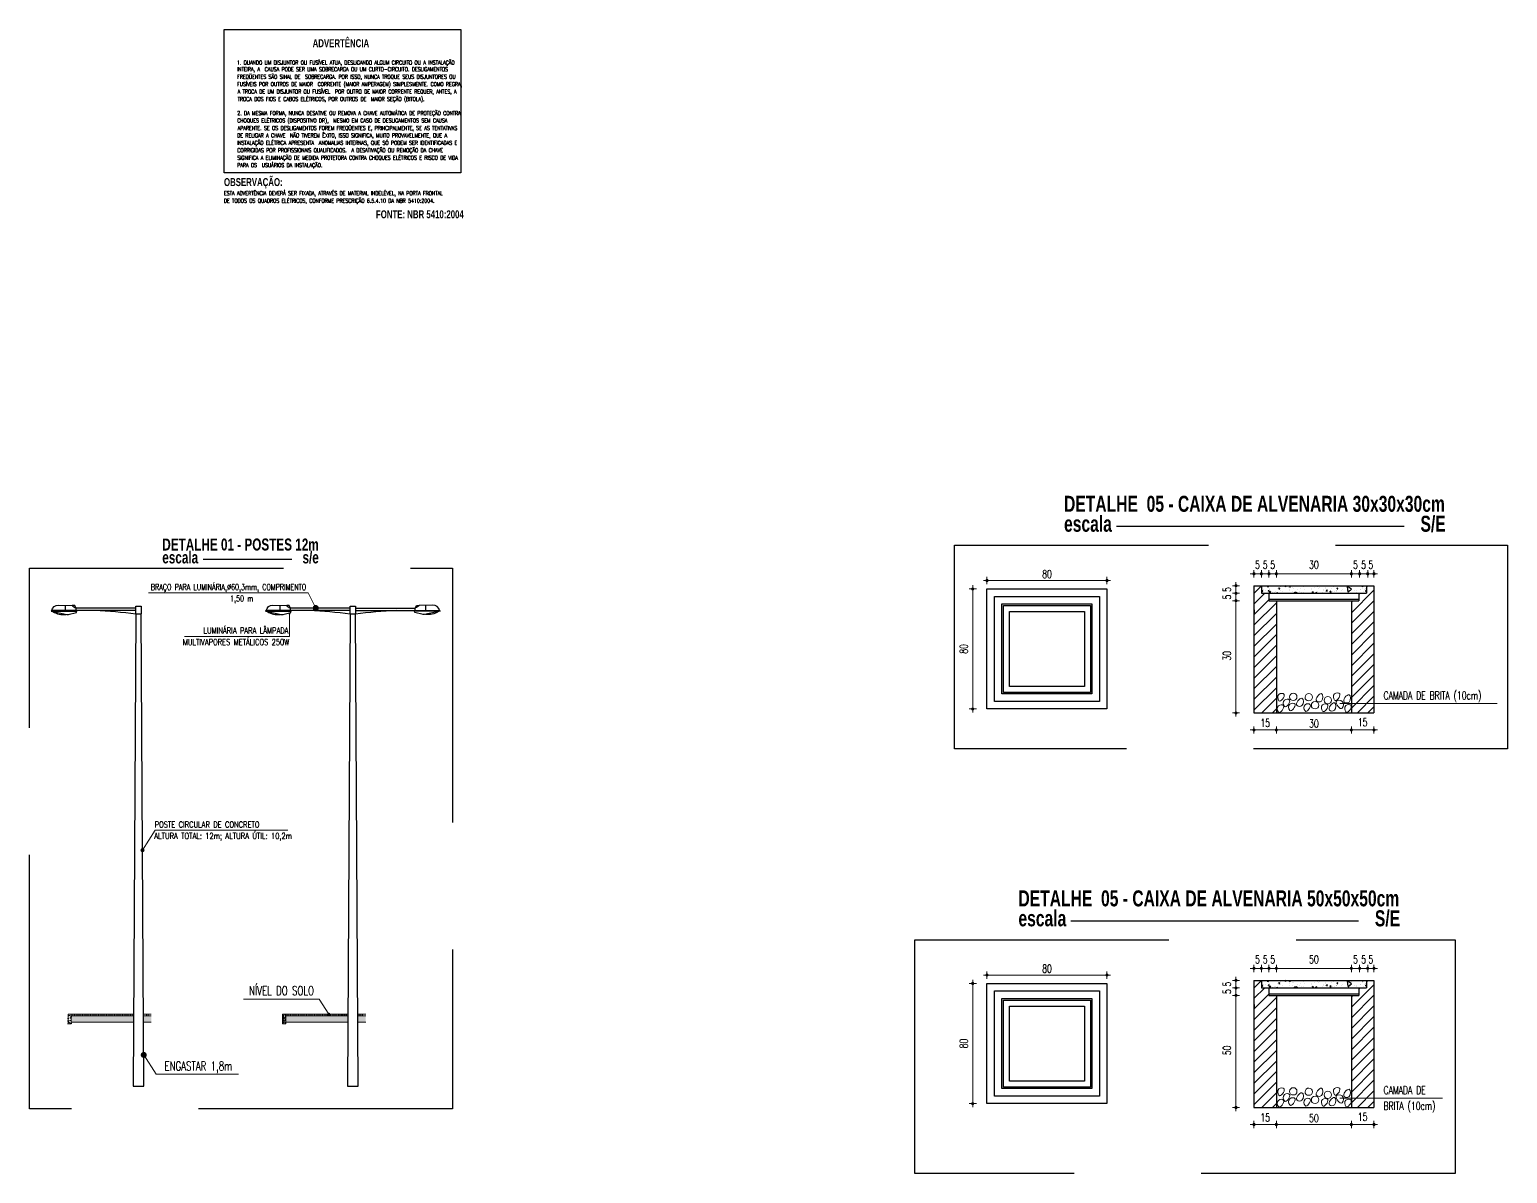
# Model space of a CAD drawing. Header units: millimetres. Extents: x 214 to 1190, y -192 to 1092.
# Drawn here: x 812.22 to 849.17, y 946.77 to 975.35 of the extents above; entities that cross this region are included whole.
import ezdxf
from ezdxf.enums import TextEntityAlignment as Align

# ---------------------------------------------------------------- set-up
doc = ezdxf.new("R2010")
doc.units = ezdxf.units.MM
doc.linetypes.add('OCULTA2', pattern=[4.7625, 3.175, -1.5875])
for name, color, linetype, lineweight in [('I-ARQ', 8, 'Continuous', 0), ('I-CAIXAS', 3, 'Continuous', 30), ('I-LIN_CHAMADA', 9, 'Continuous', 9), ('I-LUMINÁRIA_EXT', 4, 'Continuous', 25), ('I-POSTES', 4, 'Continuous', 25), ('I-TEXTOS', 2, 'Continuous', 25)]:
    doc.layers.add(name, color=color, linetype=linetype, lineweight=lineweight)
doc.styles.add('50', font='ROMANS.SHX', dxfattribs={"width": 0.7, "height": 0.1})
doc.styles.add('ROMANS', font='ROMANS.SHX', dxfattribs={"height": 0.25})
doc.styles.add('SANSSERIFBOLD', font='sasb____.pfb')
pattern_1 = [(82.5, (-244.28382, 1151.831026), (-0.0285905079, 0.0267802791), [0, -0.0308864, 0, -0.034544, 0, -0.03302]), (52.5, (-244.28382, 1151.831026), (-0.0151208742, 0.065978628), [0, -0.0166624, 0, -0.0278384, 0, -0.010668]), (12.5, (-244.301493, 1151.813352), (0.0446639861, 0.044826585), [0, -0.01016, 0, -0.036576, 0, -0.047752]), (2.5, (-244.301493, 1151.81335), (0.0305824887, 0.0558040625), [0, -0.00508, 0, -0.0239776, 0, -0.027432])]
pattern_2 = [(82.5, (1649.355626, -350.756413), (-0.0285905079, 0.0267802791), [0, -0.0308864, 0, -0.034544, 0, -0.03302]), (52.5, (1649.355626, -350.756413), (-0.0151208742, 0.0659786281), [0, -0.0166624, 0, -0.0278384, 0, -0.010668]), (12.5, (1649.337953, -350.774086), (0.0446639861, 0.04482658495), [0, -0.01016, 0, -0.036576, 0, -0.047752]), (2.5, (1649.337953, -350.774086), (0.0305824887, 0.0558040625), [0, -0.00508, 0, -0.0239776, 0, -0.027432])]

# ---------------------------------------------------------------- blocks, each defined once
blk = doc.blocks.new('DOT')
for p, q in [((1.5, 0), (-1.5, 0)), ((0, -1.5), (0, 1.5))]:
    blk.add_line(p, q)
blk.add_circle((0, 0), 0.5)
blk = doc.blocks.new('*X91')
at = {"color": 0}
for p, q in [((52.1331, 182.3296), (52.1298, 182.367)), ((52.1562, 182.3489), (52.13, 182.367)), ((51.5654, 182.3344), (51.5552, 182.3414)), ((51.5552, 182.3259), (51.5653, 182.3344)), ((51.8374, 182.3285), (51.8374, 182.3285)), ((51.9825, 182.3531), (51.9825, 182.3531)), ((52.0102, 182.3331), (52.0102, 182.3331)), ((52.1331, 182.3296), (52.1561, 182.3489)), ((52.2506, 182.3533), (52.2506, 182.3533))]:
    blk.add_line(p, q, dxfattribs=at)
blk = doc.blocks.new('*X92')
at = {"color": 0}
for p, q in [((51.5975, 182.3614), (51.5968, 182.3689)), ((51.6022, 182.3652), (51.597, 182.3688)), ((51.5975, 182.3614), (51.6021, 182.3653)), ((51.616, 182.3659), (51.616, 182.3659)), ((51.6485, 182.3673), (51.6485, 182.3673)), ((51.6612, 182.3671), (51.6612, 182.3671)), ((51.7002, 182.3695), (51.7002, 182.3695)), ((51.7156, 182.3643), (51.715, 182.371)), ((51.7156, 182.3643), (51.7202, 182.3682)), ((51.7204, 182.3681), (51.7161, 182.371)), ((51.7425, 182.3636), (51.7456, 182.3705)), ((51.7425, 182.3636), (51.7484, 182.3648)), ((51.7486, 182.3647), (51.7457, 182.3704)), ((51.8338, 182.3672), (51.8335, 182.371)), ((51.8338, 182.3672), (51.8383, 182.371)), ((51.8385, 182.371), (51.8385, 182.371)), ((51.8568, 182.3675), (51.8568, 182.3675)), ((51.8686, 182.3687), (51.8686, 182.3687)), ((51.9519, 182.3701), (51.9519, 182.371)), ((51.9519, 182.3701), (51.953, 182.371)), ((52.069, 182.3665), (52.069, 182.3665)), ((52.0759, 182.3703), (52.0759, 182.3703)), ((52.0813, 182.3671), (52.0813, 182.3671)), ((52.13, 182.3638), (52.133, 182.3707)), ((52.13, 182.3638), (52.1359, 182.365)), ((52.136, 182.3649), (52.1332, 182.3707)), ((52.2289, 182.3648), (52.2288, 182.371)), ((52.2289, 182.3648), (52.2362, 182.3701)), ((52.2363, 182.37), (52.2351, 182.371)), ((51.5689, 182.3438), (51.5689, 182.3438)), ((51.5822, 182.3408), (51.5822, 182.3408)), ((51.6012, 182.3362), (51.6042, 182.343)), ((51.6012, 182.3362), (51.6071, 182.3373)), ((51.6014, 182.3277), (51.6014, 182.3277)), ((51.6072, 182.3373), (51.6044, 182.343)), ((51.6066, 182.3462), (51.6066, 182.3462)), ((51.6073, 182.3513), (51.6073, 182.3513)), ((51.6104, 182.3233), (51.6101, 182.3346)), ((51.6178, 182.3286), (51.6103, 182.3346)), ((51.6104, 182.3233), (51.6176, 182.3287)), ((51.63, 182.3269), (51.63, 182.3269)), ((51.6434, 182.327), (51.6434, 182.327)), ((51.6495, 182.3317), (51.6495, 182.3317)), ((51.6602, 182.321), (51.6598, 182.3255)), ((51.6652, 182.3218), (51.66, 182.3255)), ((51.6641, 182.321), (51.6651, 182.3219)), ((51.6649, 182.3517), (51.6649, 182.3517)), ((51.6661, 182.3212), (51.6661, 182.3212)), ((51.6719, 182.3499), (51.6749, 182.3567)), ((51.6719, 182.3499), (51.6777, 182.351)), ((51.6779, 182.351), (51.675, 182.3567)), ((51.6827, 182.3631), (51.6827, 182.3631)), ((51.6839, 182.3427), (51.6839, 182.3427)), ((51.6974, 182.3356), (51.6974, 182.3356)), ((51.738, 182.3604), (51.738, 182.3604)), ((51.7395, 182.3244), (51.7395, 182.3244)), ((51.7444, 182.3494), (51.7444, 182.3494)), ((51.7455, 182.3396), (51.7455, 182.3396)), ((51.7607, 182.336), (51.7607, 182.336)), ((51.7608, 182.3596), (51.7608, 182.3596)), ((51.7688, 182.3548), (51.7688, 182.3548)), ((51.772, 182.3259), (51.772, 182.3259)), ((51.7786, 182.321), (51.778, 182.3284)), ((51.7834, 182.3247), (51.7781, 182.3284)), ((51.7788, 182.321), (51.7832, 182.3248)), ((51.7874, 182.321), (51.7873, 182.3271)), ((51.7949, 182.3212), (51.7874, 182.3271)), ((51.7934, 182.3434), (51.7934, 182.3434)), ((51.7945, 182.321), (51.7948, 182.3212)), ((51.8057, 182.3355), (51.8057, 182.3355)), ((51.8147, 182.3529), (51.8147, 182.3529)), ((51.8237, 182.3281), (51.8237, 182.3281)), ((51.8374, 182.3285), (51.8374, 182.3285)), ((51.8415, 182.3475), (51.8415, 182.3475)), ((51.8674, 182.3218), (51.8674, 182.3218)), ((51.8894, 182.3513), (51.8894, 182.3513)), ((51.8912, 182.3443), (51.8912, 182.3443)), ((51.8918, 182.3272), (51.8918, 182.3272)), ((51.8968, 182.3238), (51.8961, 182.3313)), ((51.9015, 182.3277), (51.8963, 182.3313)), ((51.8968, 182.3238), (51.9014, 182.3277)), ((51.8972, 182.3313), (51.8972, 182.3313)), ((51.9067, 182.3579), (51.9067, 182.3579)), ((51.918, 182.3226), (51.921, 182.3295)), ((51.918, 182.3226), (51.9238, 182.3238)), ((51.924, 182.3237), (51.9211, 182.3294)), ((51.9296, 182.3327), (51.9296, 182.3327)), ((51.9311, 182.3633), (51.9311, 182.3633)), ((51.9374, 182.3554), (51.9374, 182.3554)), ((51.9453, 182.3619), (51.9453, 182.3619)), ((51.9621, 182.3289), (51.9621, 182.3289)), ((51.9679, 182.3441), (51.9679, 182.3441)), ((51.968, 182.3375), (51.968, 182.3375)), ((51.9814, 182.335), (51.9814, 182.335)), ((51.9853, 182.3592), (51.9853, 182.3592)), ((51.9886, 182.3364), (51.9917, 182.3432)), ((51.9886, 182.3364), (51.9945, 182.3375)), ((51.9947, 182.3375), (51.9918, 182.3432)), ((52.0149, 182.3267), (52.0143, 182.3342)), ((52.0197, 182.3306), (52.0144, 182.3342)), ((52.0149, 182.3267), (52.0195, 182.3306)), ((52.022, 182.3544), (52.022, 182.3544)), ((52.0296, 182.3303), (52.0296, 182.3303)), ((52.0334, 182.3633), (52.0334, 182.3633)), ((52.0447, 182.33), (52.0447, 182.33)), ((52.054, 182.3357), (52.054, 182.3357)), ((52.0548, 182.3382), (52.0548, 182.3382)), ((52.0581, 182.3368), (52.0581, 182.3368)), ((52.0593, 182.3501), (52.0624, 182.357)), ((52.0593, 182.3501), (52.0652, 182.3512)), ((52.0653, 182.3512), (52.0625, 182.3569)), ((52.0873, 182.3396), (52.0873, 182.3396)), ((52.0986, 182.3459), (52.0986, 182.3459)), ((52.1213, 182.3215), (52.1213, 182.3215)), ((52.1302, 182.3526), (52.1302, 182.3526)), ((52.1331, 182.3296), (52.1324, 182.3371)), ((52.1378, 182.3335), (52.1326, 182.3371)), ((52.1331, 182.3296), (52.1377, 182.3335)), ((52.1387, 182.3247), (52.1387, 182.3247)), ((52.139, 182.3419), (52.139, 182.3419)), ((52.1527, 182.3635), (52.1527, 182.3635)), ((52.154, 182.3447), (52.154, 182.3447)), ((52.1754, 182.3391), (52.1754, 182.3391)), ((52.1866, 182.3285), (52.1866, 182.3285)), ((52.1919, 182.3388), (52.1919, 182.3388)), ((52.2125, 182.3451), (52.2125, 182.3451)), ((52.2163, 182.3443), (52.2163, 182.3443)), ((52.2294, 182.356), (52.2294, 182.356)), ((52.2347, 182.3326), (52.2347, 182.3326)), ((52.2449, 182.3465), (52.2449, 182.3465)), ((52.25, 182.3526), (52.25, 182.3526)), ((52.2513, 182.3326), (52.2506, 182.34)), ((52.2552, 182.3369), (52.2507, 182.34)), ((52.2513, 182.3326), (52.2552, 182.3358)), ((52.252, 182.3316), (52.252, 182.3316)), ((52.2531, 182.325), (52.2531, 182.325))]:
    blk.add_line(p, q, dxfattribs=at)
blk = doc.blocks.new('viaria')
at = {"ltscale": 10}
for p, q in [((-174.857, -1987.302), (-174.857, -1987.135)), ((-175.303, -1987.322), (-174.507, -1987.322))]:
    blk.add_line(p, q, dxfattribs=at)
for points in [[(-175.285, -1987.302, -0.398556), (-175.083, -1987.132), (-174.65, -1987.138, 0.216343), (-174.54, -1987.206)], [(-174.526, -1987.302, 0.134831), (-174.569, -1987.141), (-174.648, -1987.141)], [(-175.307, -1987.317), (-175.303, -1987.322), (-174.82, -1987.422, 0.119614), (-174.763, -1987.419)], [(-175.252, -1987.333, 0.176119), (-174.846, -1987.417)]]:
    blk.add_lwpolyline(points, format="xyb", dxfattribs=at)
blk.add_lwpolyline([(-174.772, -1987.421), (-174.517, -1987.356), (-174.507, -1987.322), (-174.507, -1987.317), (-174.516, -1987.302), (-175.298, -1987.302), (-175.307, -1987.317), (-174.507, -1987.317)], dxfattribs=at)

msp = doc.modelspace()

# ---------------------------------------------------------------- hatches: boundary and pattern name
at = {"layer": 'I-ARQ'}
h = msp.add_hatch(dxfattribs=at)
h.set_pattern_fill('AR-CONC', color=256, scale=0.0008, style=0)
h.set_pattern_definition([(50, (813.18595, 950.50621), (0.14575, -0.01275), [0.01524, -0.16764]), (355, (813.18595, 950.5062), (-0.02819, 0.152845), [0.01219, -0.13411]), (100.45, (813.1981, 950.50514), (0.117554, 0.14009), [0.01295, -0.14247]), (46.18, (813.18595, 950.54685), (0.21686, -0.03363), [0.02286, -0.25146]), (96.64, (813.20402, 950.54404), (0.18992, 0.19794), [0.01943, -0.21371]), (351.18, (813.18595, 950.54685), (0.18992, 0.19794), [0.01829, -0.20117]), (21, (813.20627, 950.53669), (0.12129, -0.08181), [0.01524, -0.16764]), (326, (813.20627, 950.53669), (0.04944, 0.14735), [0.01219, -0.13411]), (71.45, (813.21638, 950.52987), (0.17073, 0.06554), [0.01295, -0.14247]), (37.5, (813.18595, 950.506207), (0.002471, 0.067644), [0, -0.132486, 0, -0.136144, 0, -0.13462]), (7.5, (813.18595, 950.50621), (0.053456, 0.080144), [0, -0.077622, 0, -0.129438, 0, -0.051308]), (327.5, (813.140635, 950.506207), (0.108472, -0.004583), [0, -0.0508, 0, -0.158496, 0, -0.210312]), (317.5, (813.120315, 950.50621), (0.118503, 0.02034), [0, -0.06604, 0, -0.105258, 0, -0.149352])])
h.paths.add_polyline_path([(813.266, 950.746), (813.186, 950.746), (813.186, 950.666), (813.186, 950.506), (813.266, 950.506)])
h = msp.add_hatch(dxfattribs=at)
h.set_pattern_fill('AR-SAND', color=256, scale=0.0008, angle=45, style=0)
h.set_pattern_definition([(82.5, (952.26932, 2550.663156), (-0.0285905079, 0.0267802791), [0, -0.0308864, 0, -0.034544, 0, -0.03302]), (52.5, (952.26932, 2550.663156), (-0.0151208742, 0.0659786281), [0, -0.0166624, 0, -0.0278384, 0, -0.010668]), (12.5, (952.251646, 2550.645483), (0.0446639861, 0.04482658495), [0, -0.01016, 0, -0.036576, 0, -0.047752]), (2.5, (952.251646, 2550.64548), (0.0305824887, 0.0558040625), [0, -0.00508, 0, -0.0239776, 0, -0.027432])])
h.paths.add_polyline_path([(814.819, 950.546), (814.82, 950.706), (813.266, 950.706), (813.266, 950.546)])
h.paths.add_polyline_path([(815.266, 950.546), (815.266, 950.706), (815.072, 950.706), (815.073, 950.546)])
h = msp.add_hatch(dxfattribs=at)
h.set_pattern_fill('AR-SAND', color=256, scale=0.0008, angle=45, style=0)
h.set_pattern_definition(pattern_2)
h.paths.add_polyline_path([(818.625, 950.746), (818.545, 950.746), (818.545, 950.666), (818.545, 950.506), (818.625, 950.506)])
h = msp.add_hatch(dxfattribs=at)
h.set_pattern_fill('AR-SAND', color=256, scale=0.0008, angle=45, style=0)
h.set_pattern_definition(pattern_2)
h.paths.add_polyline_path([(818.625, 950.746), (818.545, 950.746), (818.545, 950.666), (818.545, 950.506), (818.625, 950.506)])
h = msp.add_hatch(dxfattribs=at)
h.set_pattern_fill('AR-SAND', color=256, scale=0.0008, angle=45, style=0)
h.set_pattern_definition(pattern_1)
h.paths.add_polyline_path([(820.178, 950.546), (820.179, 950.706), (818.625, 950.706), (818.625, 950.546)])
h.paths.add_polyline_path([(820.625, 950.546), (820.625, 950.706), (820.432, 950.706), (820.433, 950.546)])
h = msp.add_hatch(dxfattribs=at)
h.set_pattern_fill('AR-SAND', color=256, scale=0.0008, angle=45, style=0)
h.set_pattern_definition(pattern_1)
h.paths.add_polyline_path([(820.178, 950.546), (820.179, 950.706), (818.625, 950.706), (818.625, 950.546)])
h.paths.add_polyline_path([(820.625, 950.546), (820.625, 950.706), (820.432, 950.706), (820.433, 950.546)])
at = {"layer": 'I-LIN_CHAMADA'}
h = msp.add_hatch(color=256, dxfattribs=at)
edge = h.paths.add_edge_path()
edge.add_arc((819.376, 960.896), 0.0762, 0, 360)
h = msp.add_hatch(color=256, dxfattribs=at)
edge = h.paths.add_edge_path()
edge.add_arc((818.719, 960.759), 0.0254, 0, 360)
for points in [[(815.097, 954.845, -1), (814.995, 954.845, -1)], [(819.667, 950.746, 1), (819.744, 950.746, 1)], [(819.686, 950.746, 1), (819.724, 950.746, 1)], [(819.686, 950.746, 1), (819.724, 950.746, 1)]]:
    msp.add_hatch(color=256, dxfattribs=at).paths.add_polyline_path(points)
h = msp.add_hatch(color=256, dxfattribs=at)
edge = h.paths.add_edge_path()
edge.add_arc((815.077, 949.729), 0.0762, 0, 360)

# ---------------------------------------------------------------- linework, layer by layer
at = {"linetype": 'OCULTA2', "ltscale": 2}
for p, q in [((817.09, 975.35), (823.006, 975.35)), ((817.09, 971.767), (817.09, 975.35)), ((823.006, 975.35), (823.006, 971.767)), ((823.006, 971.767), (817.09, 971.767))]:
    msp.add_line(p, q, dxfattribs=at)
for p, q in [((814.881, 960.896), (813.381, 960.896)), ((814.881, 960.896), (813.381, 960.896)), ((814.881, 960.836), (813.389, 960.836)), ((814.881, 960.836), (813.389, 960.836)), ((820.24, 960.896), (818.74, 960.896)), ((820.24, 960.896), (818.74, 960.896)), ((820.24, 960.836), (818.748, 960.836)), ((820.24, 960.836), (818.748, 960.836)), ((820.369, 960.896), (821.869, 960.896)), ((820.369, 960.896), (821.869, 960.896)), ((820.369, 960.836), (821.861, 960.836)), ((820.369, 960.836), (821.861, 960.836)), ((819.985, 950.706), (819.985, 950.746)), ((819.985, 950.706), (819.985, 950.746)), ((819.985, 950.706), (819.985, 950.746)), ((820.025, 950.706), (820.025, 950.746)), ((820.025, 950.706), (820.025, 950.746)), ((820.025, 950.706), (820.025, 950.746)), ((820.065, 950.706), (820.065, 950.746)), ((820.065, 950.706), (820.065, 950.746)), ((820.065, 950.706), (820.065, 950.746)), ((820.105, 950.706), (820.105, 950.746)), ((820.105, 950.706), (820.105, 950.746)), ((820.105, 950.706), (820.105, 950.746)), ((820.145, 950.706), (820.145, 950.746)), ((820.145, 950.706), (820.145, 950.746)), ((820.145, 950.706), (820.145, 950.746))]:
    msp.add_line(p, q)
at = {"ltscale": 10}
for p, q in [((814.88, 960.747), (814.881, 960.946)), ((814.88, 960.747), (815.01, 960.747)), ((814.881, 960.946), (815.009, 960.946)), ((815.009, 960.946), (815.01, 960.747)), ((820.24, 960.747), (820.241, 960.946)), ((820.24, 960.747), (820.37, 960.747)), ((820.241, 960.946), (820.369, 960.946)), ((820.369, 960.946), (820.37, 960.747))]:
    msp.add_line(p, q, dxfattribs=at)
at = {"linetype": 'OCULTA2', "ltscale": 2}
for points in [[(835.342, 962.468), (849.168, 962.468), (849.168, 957.375), (835.342, 957.375)], [(812.222, 961.889), (822.799, 961.889), (822.799, 948.379), (812.222, 948.379)], [(834.357, 952.608), (847.861, 952.608), (847.861, 946.769), (834.357, 946.769)]]:
    msp.add_lwpolyline(points, close=True, dxfattribs=at)
for centre, start, end in [((813.06, 945.81), 83.0532, 86.951), ((813.06, 945.81), 83.0532, 86.951), ((818.419, 945.81), 83.0532, 86.951), ((818.419, 945.81), 83.0532, 86.951), ((822.19, 945.81), 93.049, 96.9468), ((822.19, 945.81), 93.049, 96.9468)]:
    msp.add_arc(centre, 15.047, start, end)
at = {"layer": 'I-ARQ'}
for p, q in [((813.186, 950.746), (813.186, 950.506)), ((813.266, 950.746), (813.186, 950.746)), ((813.186, 950.746), (813.186, 950.666)), ((813.266, 950.506), (813.266, 950.746)), ((813.266, 950.746), (814.82, 950.746)), ((813.266, 950.706), (814.82, 950.706)), ((813.306, 950.706), (813.306, 950.746)), ((813.346, 950.706), (813.346, 950.746)), ((813.386, 950.706), (813.386, 950.746)), ((813.426, 950.706), (813.426, 950.746)), ((813.466, 950.706), (813.466, 950.746)), ((813.506, 950.706), (813.506, 950.746)), ((813.546, 950.706), (813.546, 950.746)), ((813.586, 950.706), (813.586, 950.746)), ((813.626, 950.706), (813.626, 950.746)), ((813.666, 950.706), (813.666, 950.746)), ((813.706, 950.706), (813.706, 950.746)), ((813.746, 950.706), (813.746, 950.746)), ((813.786, 950.706), (813.786, 950.746)), ((813.826, 950.706), (813.826, 950.746)), ((813.866, 950.706), (813.866, 950.746)), ((813.906, 950.706), (813.906, 950.746)), ((813.946, 950.706), (813.946, 950.746)), ((813.986, 950.706), (813.986, 950.746)), ((814.026, 950.706), (814.026, 950.746)), ((814.066, 950.706), (814.066, 950.746)), ((814.106, 950.706), (814.106, 950.746)), ((814.146, 950.706), (814.146, 950.746)), ((814.186, 950.706), (814.186, 950.746)), ((814.226, 950.706), (814.226, 950.746)), ((814.266, 950.706), (814.266, 950.746)), ((814.306, 950.706), (814.306, 950.746)), ((814.346, 950.706), (814.346, 950.746)), ((814.386, 950.706), (814.386, 950.746)), ((814.426, 950.706), (814.426, 950.746)), ((814.466, 950.706), (814.466, 950.746)), ((814.506, 950.706), (814.506, 950.746)), ((814.546, 950.706), (814.546, 950.746)), ((814.586, 950.706), (814.586, 950.746)), ((814.626, 950.706), (814.626, 950.746)), ((814.666, 950.706), (814.666, 950.746)), ((814.706, 950.706), (814.706, 950.746)), ((814.746, 950.706), (814.746, 950.746)), ((814.786, 950.706), (814.786, 950.746)), ((815.072, 950.746), (815.266, 950.746)), ((815.072, 950.706), (815.266, 950.706)), ((815.146, 950.706), (815.146, 950.746)), ((815.186, 950.706), (815.186, 950.746)), ((818.545, 950.746), (818.545, 950.506)), ((818.625, 950.746), (818.545, 950.746)), ((818.545, 950.746), (818.545, 950.666)), ((818.545, 950.746), (818.545, 950.506)), ((818.625, 950.746), (818.545, 950.746)), ((818.545, 950.746), (818.545, 950.666)), ((818.625, 950.506), (818.625, 950.746)), ((818.625, 950.746), (820.18, 950.746)), ((818.625, 950.506), (818.625, 950.746)), ((818.625, 950.746), (820.18, 950.746)), ((818.625, 950.706), (820.179, 950.706)), ((818.625, 950.706), (820.179, 950.706)), ((818.665, 950.706), (818.665, 950.746)), ((818.665, 950.706), (818.665, 950.746)), ((818.705, 950.706), (818.705, 950.746)), ((818.705, 950.706), (818.705, 950.746)), ((818.745, 950.706), (818.745, 950.746)), ((818.745, 950.706), (818.745, 950.746)), ((818.785, 950.706), (818.785, 950.746)), ((818.785, 950.706), (818.785, 950.746)), ((818.825, 950.706), (818.825, 950.746)), ((818.825, 950.706), (818.825, 950.746)), ((818.865, 950.706), (818.865, 950.746)), ((818.865, 950.706), (818.865, 950.746)), ((818.905, 950.706), (818.905, 950.746)), ((818.905, 950.706), (818.905, 950.746)), ((818.945, 950.706), (818.945, 950.746)), ((818.945, 950.706), (818.945, 950.746)), ((818.985, 950.706), (818.985, 950.746)), ((818.985, 950.706), (818.985, 950.746)), ((819.025, 950.706), (819.025, 950.746)), ((819.025, 950.706), (819.025, 950.746)), ((819.065, 950.706), (819.065, 950.746)), ((819.065, 950.706), (819.065, 950.746)), ((819.105, 950.706), (819.105, 950.746)), ((819.105, 950.706), (819.105, 950.746)), ((819.145, 950.706), (819.145, 950.746)), ((819.145, 950.706), (819.145, 950.746)), ((819.185, 950.706), (819.185, 950.746)), ((819.185, 950.706), (819.185, 950.746)), ((819.225, 950.706), (819.225, 950.746)), ((819.225, 950.706), (819.225, 950.746)), ((819.265, 950.706), (819.265, 950.746)), ((819.265, 950.706), (819.265, 950.746)), ((819.305, 950.706), (819.305, 950.746)), ((819.305, 950.706), (819.305, 950.746)), ((819.345, 950.706), (819.345, 950.746)), ((819.345, 950.706), (819.345, 950.746)), ((819.385, 950.706), (819.385, 950.746)), ((819.385, 950.706), (819.385, 950.746)), ((819.425, 950.706), (819.425, 950.746)), ((819.425, 950.706), (819.425, 950.746)), ((819.465, 950.706), (819.465, 950.746)), ((819.465, 950.706), (819.465, 950.746)), ((819.505, 950.706), (819.505, 950.746)), ((819.505, 950.706), (819.505, 950.746)), ((819.545, 950.706), (819.545, 950.746)), ((819.545, 950.706), (819.545, 950.746)), ((819.585, 950.706), (819.585, 950.746)), ((819.585, 950.706), (819.585, 950.746)), ((819.625, 950.706), (819.625, 950.746)), ((819.625, 950.706), (819.625, 950.746)), ((819.665, 950.706), (819.665, 950.746)), ((819.665, 950.706), (819.665, 950.746)), ((819.705, 950.706), (819.705, 950.746)), ((819.705, 950.706), (819.705, 950.746)), ((819.745, 950.706), (819.745, 950.746)), ((819.745, 950.706), (819.745, 950.746)), ((819.785, 950.706), (819.785, 950.746)), ((819.785, 950.706), (819.785, 950.746)), ((819.825, 950.706), (819.825, 950.746)), ((819.825, 950.706), (819.825, 950.746)), ((819.865, 950.706), (819.865, 950.746)), ((819.865, 950.706), (819.865, 950.746)), ((819.905, 950.706), (819.905, 950.746)), ((819.905, 950.706), (819.905, 950.746)), ((819.945, 950.706), (819.945, 950.746)), ((819.945, 950.706), (819.945, 950.746)), ((820.431, 950.746), (820.625, 950.746)), ((820.431, 950.746), (820.625, 950.746)), ((820.432, 950.706), (820.625, 950.706)), ((820.432, 950.706), (820.625, 950.706)), ((820.465, 950.706), (820.465, 950.746)), ((820.465, 950.706), (820.465, 950.746)), ((820.505, 950.706), (820.505, 950.746)), ((820.505, 950.706), (820.505, 950.746)), ((820.545, 950.706), (820.545, 950.746)), ((820.545, 950.706), (820.545, 950.746)), ((813.186, 950.506), (813.266, 950.506)), ((813.266, 950.546), (814.819, 950.546)), ((815.073, 950.546), (815.266, 950.546)), ((818.545, 950.506), (818.625, 950.506)), ((818.545, 950.506), (818.625, 950.506)), ((818.625, 950.546), (820.178, 950.546)), ((818.625, 950.546), (820.178, 950.546)), ((820.433, 950.546), (820.625, 950.546)), ((820.433, 950.546), (820.625, 950.546))]:
    msp.add_line(p, q, dxfattribs=at)
at = {"layer": 'I-CAIXAS'}
for p, q in [((836.157, 961.374), (839.157, 961.374)), ((836.157, 958.374), (836.157, 961.374)), ((839.157, 961.374), (839.157, 958.374)), ((842.83, 961.452), (845.83, 961.452)), ((842.83, 961.452), (842.83, 958.277)), ((843.018, 961.452), (843.018, 961.264)), ((845.643, 961.421), (845.674, 961.452)), ((845.643, 961.452), (845.643, 961.264)), ((845.83, 961.452), (845.83, 958.277)), ((836.345, 961.186), (838.97, 961.186)), ((836.345, 958.561), (836.345, 961.186)), ((836.532, 960.999), (838.782, 960.999)), ((836.532, 958.749), (836.532, 960.999)), ((836.57, 960.961), (838.745, 960.961)), ((836.57, 958.786), (836.57, 960.961)), ((838.745, 960.961), (838.745, 958.786)), ((838.782, 960.999), (838.782, 958.749)), ((838.97, 961.186), (838.97, 958.561)), ((843.018, 961.264), (845.643, 961.264)), ((843.205, 961.264), (843.205, 961.077)), ((843.205, 961.114), (845.455, 961.114)), ((843.205, 961.077), (845.455, 961.077)), ((843.393, 961.077), (843.393, 958.277)), ((845.268, 961.046), (845.299, 961.077)), ((845.268, 961.077), (845.268, 958.277)), ((845.455, 961.264), (845.455, 961.077)), ((845.455, 961.233), (845.486, 961.264)), ((836.72, 960.811), (838.595, 960.811)), ((836.72, 958.936), (836.72, 960.811)), ((838.595, 960.811), (838.595, 958.936)), ((842.835, 960.851), (842.835, 960.776)), ((845.827, 960.851), (845.827, 960.776)), ((838.782, 958.749), (836.532, 958.749)), ((838.745, 958.786), (836.57, 958.786)), ((838.595, 958.936), (836.72, 958.936)), ((839.157, 958.374), (836.157, 958.374)), ((838.97, 958.561), (836.345, 958.561)), ((842.83, 958.277), (845.83, 958.277)), ((836.157, 951.515), (839.157, 951.515)), ((836.157, 948.515), (836.157, 951.515)), ((839.157, 951.515), (839.157, 948.515)), ((842.83, 951.592), (845.83, 951.592)), ((842.83, 951.592), (842.83, 948.417)), ((843.018, 951.592), (843.018, 951.405)), ((843.018, 951.405), (845.643, 951.405)), ((843.205, 951.405), (843.205, 951.217)), ((845.455, 951.405), (845.455, 951.217)), ((845.455, 951.374), (845.486, 951.405)), ((845.643, 951.562), (845.674, 951.592)), ((845.643, 951.592), (845.643, 951.405)), ((845.83, 951.592), (845.83, 948.417)), ((836.345, 951.327), (838.97, 951.327)), ((836.345, 948.702), (836.345, 951.327)), ((836.532, 951.14), (838.782, 951.14)), ((836.532, 948.89), (836.532, 951.14)), ((836.57, 951.102), (838.745, 951.102)), ((836.57, 948.927), (836.57, 951.102)), ((838.745, 951.102), (838.745, 948.927)), ((838.782, 951.14), (838.782, 948.89)), ((838.97, 951.327), (838.97, 948.702)), ((842.835, 950.992), (842.835, 950.917)), ((843.205, 951.255), (845.455, 951.255)), ((843.205, 951.217), (845.455, 951.217)), ((843.393, 951.217), (843.393, 948.417)), ((845.268, 951.187), (845.299, 951.217)), ((845.268, 951.217), (845.268, 948.417)), ((845.827, 950.992), (845.827, 950.917)), ((836.72, 950.952), (838.595, 950.952)), ((836.72, 949.077), (836.72, 950.952)), ((838.595, 950.952), (838.595, 949.077)), ((838.782, 948.89), (836.532, 948.89)), ((838.745, 948.927), (836.57, 948.927)), ((838.595, 949.077), (836.72, 949.077)), ((839.157, 948.515), (836.157, 948.515)), ((838.97, 948.702), (836.345, 948.702)), ((842.83, 948.417), (845.83, 948.417))]:
    msp.add_line(p, q, dxfattribs=at)
at = {"layer": 'I-CAIXAS', "color": 9, "lineweight": 0}
for p, q in [((842.83, 961.26), (843.018, 961.447)), ((845.268, 960.78), (845.83, 961.343)), ((842.83, 960.995), (843.1, 961.264)), ((842.83, 960.729), (843.205, 961.104)), ((842.83, 960.464), (843.393, 961.027)), ((845.268, 960.515), (845.83, 961.078)), ((842.83, 960.199), (843.393, 960.762)), ((845.268, 960.25), (845.83, 960.813)), ((842.83, 959.934), (843.393, 960.496)), ((842.83, 959.669), (843.393, 960.231)), ((845.268, 959.985), (845.83, 960.548)), ((845.268, 959.72), (845.83, 960.282)), ((842.83, 959.404), (843.393, 959.966)), ((845.268, 959.455), (845.83, 960.017)), ((842.83, 959.138), (843.393, 959.701)), ((845.268, 959.19), (845.83, 959.752)), ((845.268, 958.924), (845.83, 959.487)), ((842.83, 958.873), (843.393, 959.436)), ((842.83, 958.608), (843.393, 959.171)), ((845.268, 958.659), (845.83, 959.222)), ((842.83, 958.343), (843.393, 958.905)), ((845.268, 958.394), (845.83, 958.957)), ((843.029, 958.277), (843.393, 958.64)), ((843.294, 958.277), (843.393, 958.375)), ((845.416, 958.277), (845.83, 958.691)), ((845.681, 958.277), (845.83, 958.426)), ((842.83, 951.401), (843.018, 951.588)), ((842.83, 951.136), (843.1, 951.405)), ((845.268, 950.921), (845.83, 951.484)), ((842.83, 950.87), (843.205, 951.245)), ((842.83, 950.605), (843.393, 951.168)), ((845.268, 950.656), (845.83, 951.219)), ((842.83, 950.34), (843.393, 950.903)), ((842.83, 950.075), (843.393, 950.637)), ((845.268, 950.391), (845.83, 950.954)), ((845.268, 950.126), (845.83, 950.688)), ((842.83, 949.81), (843.393, 950.372)), ((845.268, 949.861), (845.83, 950.423)), ((842.83, 949.545), (843.393, 950.107)), ((845.268, 949.596), (845.83, 950.158)), ((845.268, 949.33), (845.83, 949.893)), ((842.83, 949.279), (843.393, 949.842)), ((842.83, 949.014), (843.393, 949.577)), ((845.268, 949.065), (845.83, 949.628)), ((842.83, 948.749), (843.393, 949.312)), ((845.268, 948.8), (845.83, 949.363)), ((842.83, 948.484), (843.393, 949.046)), ((843.029, 948.417), (843.393, 948.781)), ((845.268, 948.535), (845.83, 949.097)), ((845.416, 948.417), (845.83, 948.832)), ((843.294, 948.417), (843.393, 948.516)), ((845.681, 948.417), (845.83, 948.567))]:
    msp.add_line(p, q, dxfattribs=at)
for points, start_tangent, end_tangent in [([(843.454, 958.581), (843.454, 958.738), (843.585, 958.738), (843.454, 958.581)], (-0.62762, 0.77852), (-0.62762, 0.77852)), ([(843.748, 958.611), (843.881, 958.611), (843.881, 958.744), (843.751, 958.744), (843.748, 958.611)], (0.788694, -0.614785), (0.788694, -0.614785)), ([(844.133, 958.602), (844.267, 958.602), (844.267, 958.735), (844.136, 958.735), (844.133, 958.602)], (0.788694, -0.614785), (0.788694, -0.614785)), ([(844.399, 958.572), (844.519, 958.572), (844.519, 958.757), (844.399, 958.572)], (0.725188, -0.688551), (0.725188, -0.688551)), ([(844.845, 958.593), (844.845, 958.75), (844.975, 958.75), (844.845, 958.593)], (-0.62762, 0.77852), (-0.62762, 0.77852)), ([(845.087, 958.546), (845.207, 958.546), (845.207, 958.73), (845.087, 958.546)], (0.725188, -0.688551), (0.725188, -0.688551)), ([(843.443, 958.297), (843.443, 958.454), (843.573, 958.454), (843.443, 958.297)], (-0.62762, 0.77852), (-0.62762, 0.77852)), ([(843.591, 958.439), (843.591, 958.596), (843.721, 958.596), (843.591, 958.439)], (-0.62762, 0.77852), (-0.62762, 0.77852)), ([(843.727, 958.338), (843.727, 958.495), (843.858, 958.495), (843.727, 958.338)], (-0.62762, 0.77852), (-0.62762, 0.77852)), ([(843.91, 958.457), (844.03, 958.457), (844.03, 958.641), (843.91, 958.457)], (0.725188, -0.688551), (0.725188, -0.688551)), ([(844.107, 958.324), (844.107, 958.481), (844.237, 958.481), (844.107, 958.324)], (-0.62762, 0.77852), (-0.62762, 0.77852)), ([(844.29, 958.401), (844.424, 958.401), (844.424, 958.534), (844.293, 958.534), (844.29, 958.401)], (0.788694, -0.614785), (0.788694, -0.614785)), ([(844.545, 958.318), (844.545, 958.475), (844.676, 958.475), (844.545, 958.318)], (-0.62762, 0.77852), (-0.62762, 0.77852)), ([(844.61, 958.525), (844.744, 958.525), (844.744, 958.658), (844.613, 958.658), (844.61, 958.525)], (0.788694, -0.614785), (0.788694, -0.614785)), ([(844.722, 958.341), (844.842, 958.341), (844.842, 958.526), (844.722, 958.341)], (0.725188, -0.688551), (0.725188, -0.688551)), ([(845.037, 958.395), (845.037, 958.563), (844.889, 958.563), (845.037, 958.395)], (0.634193, 0.773175), (0.634193, 0.773175)), ([(845.129, 958.3), (845.129, 958.457), (845.26, 958.457), (845.129, 958.3)], (-0.62762, 0.77852), (-0.62762, 0.77852)), ([(843.454, 948.722), (843.454, 948.879), (843.585, 948.879), (843.454, 948.722)], (-0.62762, 0.77852), (-0.62762, 0.77852)), ([(843.591, 948.58), (843.591, 948.737), (843.721, 948.737), (843.591, 948.58)], (-0.62762, 0.77852), (-0.62762, 0.77852)), ([(843.748, 948.752), (843.881, 948.752), (843.881, 948.885), (843.751, 948.885), (843.748, 948.752)], (0.788694, -0.614785), (0.788694, -0.614785)), ([(843.91, 948.598), (844.03, 948.598), (844.03, 948.782), (843.91, 948.598)], (0.725188, -0.688551), (0.725188, -0.688551)), ([(844.133, 948.743), (844.267, 948.743), (844.267, 948.876), (844.136, 948.876), (844.133, 948.743)], (0.788694, -0.614785), (0.788694, -0.614785)), ([(844.399, 948.713), (844.519, 948.713), (844.519, 948.898), (844.399, 948.713)], (0.725188, -0.688551), (0.725188, -0.688551)), ([(844.61, 948.666), (844.744, 948.666), (844.744, 948.799), (844.613, 948.799), (844.61, 948.666)], (0.788694, -0.614785), (0.788694, -0.614785)), ([(844.845, 948.734), (844.845, 948.891), (844.975, 948.891), (844.845, 948.734)], (-0.62762, 0.77852), (-0.62762, 0.77852)), ([(845.087, 948.687), (845.207, 948.687), (845.207, 948.871), (845.087, 948.687)], (0.725188, -0.688551), (0.725188, -0.688551)), ([(843.443, 948.438), (843.443, 948.595), (843.573, 948.595), (843.443, 948.438)], (-0.62762, 0.77852), (-0.62762, 0.77852)), ([(843.727, 948.479), (843.727, 948.636), (843.858, 948.636), (843.727, 948.479)], (-0.62762, 0.77852), (-0.62762, 0.77852)), ([(844.107, 948.464), (844.107, 948.621), (844.237, 948.621), (844.107, 948.464)], (-0.62762, 0.77852), (-0.62762, 0.77852)), ([(844.29, 948.542), (844.424, 948.542), (844.424, 948.675), (844.293, 948.675), (844.29, 948.542)], (0.788694, -0.614785), (0.788694, -0.614785)), ([(844.545, 948.459), (844.545, 948.616), (844.676, 948.616), (844.545, 948.459)], (-0.62762, 0.77852), (-0.62762, 0.77852)), ([(844.722, 948.482), (844.842, 948.482), (844.842, 948.667), (844.722, 948.482)], (0.725188, -0.688551), (0.725188, -0.688551)), ([(845.037, 948.536), (845.037, 948.704), (844.889, 948.704), (845.037, 948.536)], (0.634193, 0.773175), (0.634193, 0.773175)), ([(845.129, 948.441), (845.129, 948.598), (845.26, 948.598), (845.129, 948.441)], (-0.62762, 0.77852), (-0.62762, 0.77852))]:
    msp.add_spline(points, degree=3, dxfattribs=dict(at, start_tangent=start_tangent, end_tangent=end_tangent))
at = {"layer": 'I-LIN_CHAMADA', "linetype": 'ByBlock'}
for p, q in [((842.85, 961.751), (842.998, 961.751)), ((843.038, 961.751), (843.185, 961.751)), ((843.225, 961.751), (843.373, 961.751)), ((843.413, 961.751), (845.248, 961.751)), ((845.288, 961.751), (845.451, 961.751)), ((845.491, 961.751), (845.654, 961.751)), ((845.654, 961.751), (845.634, 961.751)), ((845.674, 961.751), (845.83, 961.751)), ((845.85, 961.751), (845.87, 961.751)), ((835.801, 961.354), (835.801, 958.394)), ((836.177, 961.584), (839.137, 961.584)), ((842.381, 961.432), (842.381, 961.284)), ((842.381, 961.244), (842.381, 961.097)), ((842.381, 961.057), (842.381, 958.295)), ((842.85, 957.85), (843.373, 957.85)), ((843.413, 957.85), (845.248, 957.85)), ((845.288, 957.85), (845.81, 957.85)), ((836.177, 951.725), (839.137, 951.725)), ((842.85, 951.891), (842.998, 951.891)), ((843.038, 951.891), (843.185, 951.891)), ((843.225, 951.891), (843.373, 951.891)), ((843.413, 951.891), (845.248, 951.891)), ((845.288, 951.891), (845.451, 951.891)), ((845.491, 951.891), (845.654, 951.891)), ((845.654, 951.891), (845.634, 951.891)), ((845.674, 951.891), (845.83, 951.891)), ((845.85, 951.891), (845.87, 951.891)), ((835.801, 951.495), (835.801, 948.535)), ((842.381, 951.572), (842.381, 951.425)), ((842.381, 951.385), (842.381, 951.237)), ((842.381, 951.197), (842.381, 948.436)), ((842.85, 947.991), (843.373, 947.991)), ((843.413, 947.991), (845.248, 947.991)), ((845.288, 947.991), (845.81, 947.991))]:
    msp.add_line(p, q, dxfattribs=at)
at = {"layer": 'I-LIN_CHAMADA'}
for p, q in [((815.196, 961.277), (819.189, 961.277)), ((819.376, 960.896), (819.189, 961.277)), ((818.719, 960.759), (818.72, 960.188)), ((816.094, 960.188), (818.72, 960.188)), ((848.909, 958.512), (844.98, 958.512)), ((815.046, 954.845), (815.365, 955.342)), ((815.365, 955.342), (818.679, 955.342)), ((817.569, 951.119), (819.466, 951.119)), ((819.705, 950.746), (819.466, 951.119)), ((815.077, 949.729), (815.385, 949.246)), ((815.385, 949.246), (817.448, 949.246)), ((847.545, 948.653), (844.98, 948.653))]:
    msp.add_line(p, q, dxfattribs=at)
at = {"layer": 'I-POSTES', "ltscale": 10}
for p, q in [((814.88, 960.747), (814.809, 948.946)), ((814.881, 960.946), (815.009, 960.946)), ((815.081, 948.946), (815.01, 960.747)), ((820.24, 960.747), (820.169, 948.946)), ((820.241, 960.946), (820.369, 960.946)), ((820.441, 948.946), (820.37, 960.747)), ((814.809, 948.946), (815.081, 948.946)), ((820.169, 948.946), (820.441, 948.946))]:
    msp.add_line(p, q, dxfattribs=at)
at = {"layer": 'I-TEXTOS', "color": 4}
for p, q in [((839.397, 962.94), (846.582, 962.94)), ((816.565, 962.115), (818.775, 962.115)), ((838.257, 953.081), (845.441, 953.081))]:
    msp.add_line(p, q, dxfattribs=at)

# ---------------------------------------------------------------- block references
at = {"layer": 'I-CAIXAS', "xscale": 3.749999996250153, "yscale": 3.749999996250153, "zscale": 3.749999996250153}
for name, p in [('*X91', (649.686, 277.56)), ('*X92', (649.686, 277.56)), ('*X91', (649.686, 267.701)), ('*X92', (649.686, 267.701))]:
    msp.add_blockref(name, p, dxfattribs=at)
at = {"layer": 'I-LIN_CHAMADA', "linetype": 'ByBlock', "xscale": 0.05999999993991878, "yscale": 0.05999999993991878, "zscale": 0.05999999993991878}
for p, rotation in [((842.83, 961.751), 180), ((843.018, 961.751), 180), ((843.205, 961.751), 180), ((843.393, 961.751), 180), ((845.268, 961.751), 180), ((845.471, 961.751), 180), ((845.83, 961.751), 180), ((835.801, 961.374), 90), ((836.157, 961.584), 180), ((842.381, 961.452), 90), ((842.381, 961.264), 270), ((842.381, 961.264), 90), ((842.381, 961.077), 270), ((842.381, 961.077), 90), ((835.801, 958.374), 270), ((842.381, 958.275), 270), ((842.83, 957.85), 180), ((843.393, 957.85), 180), ((845.268, 957.85), 180), ((836.157, 951.725), 180), ((842.83, 951.891), 180), ((843.018, 951.891), 180), ((843.205, 951.891), 180), ((843.393, 951.891), 180), ((845.268, 951.891), 180), ((845.471, 951.891), 180), ((845.83, 951.891), 180), ((835.801, 951.515), 90), ((842.381, 951.592), 90), ((842.381, 951.405), 270), ((842.381, 951.405), 90), ((842.381, 951.217), 270), ((842.381, 951.217), 90), ((835.801, 948.515), 270), ((842.381, 948.416), 270), ((842.83, 947.991), 180), ((843.393, 947.991), 180), ((845.268, 947.991), 180)]:
    msp.add_blockref('DOT', p, dxfattribs=dict(at, rotation=rotation))
for p in [(843.018, 961.751), (843.205, 961.751), (843.393, 961.751), (845.268, 961.751), (845.471, 961.751), (845.674, 961.751), (845.674, 961.751), (839.157, 961.584), (843.393, 957.85), (845.268, 957.85), (845.83, 957.85), (839.157, 951.725), (843.018, 951.891), (843.205, 951.891), (843.393, 951.891), (845.268, 951.891), (845.471, 951.891), (845.674, 951.891), (845.674, 951.891), (843.393, 947.991), (845.268, 947.991), (845.83, 947.991)]:
    msp.add_blockref('DOT', p, dxfattribs=at)
at = {"layer": 'I-LUMINÁRIA_EXT', "yscale": 0.7999999999999545}
for p, xscale, zscale in [((953.009, 2550.672), 0.7999999999999545, 0.7999999999999545), ((958.369, 2550.672), 0.7999999999999545, 0.7999999999999545), ((682.241, 2550.672), -0.7999999999999545, 0.8000000000000114)]:
    msp.add_blockref('viaria', p, dxfattribs=dict(at, xscale=xscale, zscale=zscale))

# ---------------------------------------------------------------- texts
at = {"layer": 'I-TEXTOS', "color": 4, "style": 'SANSSERIFBOLD', "width": 0.7}
for s, height, p in [('ADVERTÊNCIA', 0.2, (819.299, 974.909)), ('OBSERVAÇÃO:', 0.2, (817.083, 971.439)), ('FONTE: NBR 5410:2004', 0.2, (820.882, 970.634)), ('DETALHE  05 - CAIXA DE ALVENARIA 30x30x30cm', 0.4, (838.083, 963.3)), ('escala                                                                       S/E', 0.4, (838.083, 962.802)), ('DETALHE 01 - POSTES 12m', 0.29997, (815.54, 962.333)), ('escala                                s/e', 0.29997, (815.54, 962.011)), ('DETALHE  05 - CAIXA DE ALVENARIA 50x50x50cm', 0.4, (836.943, 953.441)), ('escala                                                                       S/E', 0.4, (836.943, 952.943))]:
    msp.add_text(s, height=height, dxfattribs=at).set_placement(p)
at = {"layer": 'I-TEXTOS', "width": 0.7}
for s, height, style, p in [('1. QUANDO UM DISJUNTOR OU FUSÍVEL ATUA, DESLIGANDO ALGUM CIRCUITO OU A INSTALAÇÃO', 0.1, '50', (817.404, 974.474)), ('INTEIRA, A  CAUSA PODE SER UMA SOBRECARGA OU UM CURTO-CIRCUITO. DESLIGAMENTOS', 0.1, '50', (817.411, 974.307)), ('FREQÜENTES SÃO SINAL DE  SOBRECARGA. POR ISSO, NUNCA TROQUE SEUS DISJUNTORES OU', 0.1, '50', (817.411, 974.121)), ('FUSÍVEIS POR OUTROS DE MAIOR  CORRENTE (MAIOR AMPERAGEM) SIMPLESMENTE. COMO REGRA,', 0.1, '50', (817.411, 973.936)), ('A TROCA DE UM DISJUNTOR OU FUSÍVEL  POR OUTRO DE MAIOR CORRENTE REQUER, ANTES, A', 0.1, '50', (817.421, 973.75)), ('TROCA DOS FIOS E CABOS ELÉTRICOS, POR OUTROS DE  MAIOR SEÇÃO (BITOLA).', 0.1, '50', (817.421, 973.564)), ('2. DA MESMA FORMA, NUNCA DESATIVE OU REMOVA A CHAVE AUTOMÁTICA DE PROTEÇÃO CONTRA', 0.1, '50', (817.414, 973.212)), ('CHOQUES ELÉTRICOS (DISPOSITIVO DR),  MESMO EM CASO DE DESLIGAMENTOS SEM CAUSA', 0.1, '50', (817.414, 973.026)), ('DE RELIGAR A CHAVE  NÃO TIVEREM ÊXITO, ISSO SIGNIFICA, MUITO PROVAVELMENTE, QUE A', 0.1, '50', (817.411, 972.655)), ('APARENTE. SE OS DESLIGAMENTOS FOREM FREQÜENTES E, PRINCIPALMENTE, SE AS TENTATIVAS', 0.1, '50', (817.421, 972.84)), ('INSTALAÇÃO ELÉTRICA APRESENTA  ANOMALIAS INTERNAS, QUE SÓ PODEM SER IDENTIFICADAS E', 0.1, '50', (817.411, 972.469)), ('CORRIGIDAS POR PROFISSIONAIS QUALIFICADOS.  A DESATIVAÇÃO OU REMOÇÃO DA CHAVE', 0.1, '50', (817.414, 972.283)), ('SIGNIFICA A ELIMINAÇÃO DE MEDIDA PROTETORA CONTRA CHOQUES ELÉTRICOS E RISCO DE VIDA', 0.1, '50', (817.414, 972.097)), ('PARA OS  USUÁRIOS DA INSTALAÇÃO.', 0.1, '50', (817.411, 971.912)), ('ESTA ADVERTÊNCIA DEVERÁ SER FIXADA, ATRAVÉS DE MATERIAL INDELÉVEL, NA PORTA FRONTAL', 0.1, '50', (817.08, 971.21)), ('DE TODOS OS QUADROS ELÉTRICOS, CONFORME PRESCRIÇÃO 6.5.4.10 DA NBR 5410:2004.', 0.1, '50', (817.08, 971.024)), ('CAMADA DE BRITA (10cm)', 0.2, 'ROMANS', (846.071, 958.612)), ('CAMADA DE ', 0.2, 'ROMANS', (846.071, 948.752)), ('BRITA (10cm)', 0.2, 'ROMANS', (846.071, 948.356))]:
    msp.add_text(s, height=height, dxfattribs=dict(at, style=style)).set_placement(p)
at = {"layer": 'I-TEXTOS', "linetype": 'ByBlock', "style": 'ROMANS', "width": 0.7}
for s, p in [('5', (842.919, 961.976)), ('5', (843.112, 961.976)), ('5', (843.299, 961.976)), ('30', (844.33, 961.976)), ('5', (845.369, 961.976)), ('5', (845.572, 961.976)), ('5', (845.752, 961.976)), ('80', (837.657, 961.744)), ('30', (844.33, 958.009)), ('15', (845.549, 958.042)), ('5', (842.919, 952.116)), ('5', (843.112, 952.116)), ('5', (843.299, 952.116)), ('50', (844.33, 952.116)), ('5', (845.369, 952.116)), ('5', (845.572, 952.116)), ('5', (845.752, 952.116)), ('80', (837.657, 951.885)), ('50', (844.33, 948.15)), ('15', (845.549, 948.183))]:
    msp.add_text(s, height=0.2, dxfattribs=at).set_placement(p, align=Align.MIDDLE_CENTER)
at = {"layer": 'I-TEXTOS', "color": 2, "style": 'ROMANS', "width": 0.7}
for s, height, p in [('BRAÇO PARA LUMINÁRIA,%%C60,3mm, COMPRIMENTO', 0.15, (817.197, 961.346)), (' 1,50 m', 0.15, (817.485, 961.061)), ('LUMINÁRIA PARA LÂMPADA', 0.14996, (817.631, 960.257)), ('MULTIVAPORES METÁLICOS 250W', 0.14996, (817.384, 959.972)), ('POSTE CIRCULAR DE CONCRETO', 0.14996, (816.66, 955.411)), ('ALTURA TOTAL: 12m; ALTURA ÚTIL: 10,2m', 0.14996, (817.061, 955.126)), ('NÍVEL DO SOLO', 0.225, (818.521, 951.222)), ('ENGASTAR 1,8m', 0.225, (816.442, 949.34))]:
    msp.add_text(s, height=height, dxfattribs=at).set_placement(p, align=Align.CENTER)
at = {"layer": 'I-TEXTOS', "linetype": 'ByBlock', "style": 'ROMANS', "width": 0.7}
for s, p in [('5', (842.156, 961.358)), ('5', (842.156, 961.17)), ('80', (835.576, 959.874)), ('30', (842.156, 959.702)), ('5', (842.156, 951.499)), ('5', (842.156, 951.311)), ('80', (835.576, 950.015)), ('50', (842.156, 949.843))]:
    msp.add_text(s, height=0.2, rotation=90, dxfattribs=at).set_placement(p, align=Align.MIDDLE_CENTER)
for p in [(843.112, 958.026), (843.112, 948.166)]:
    msp.add_text('15', height=0.2, dxfattribs=at).set_placement(p, align=Align.MIDDLE)

doc.saveas('drawing.dxf')
